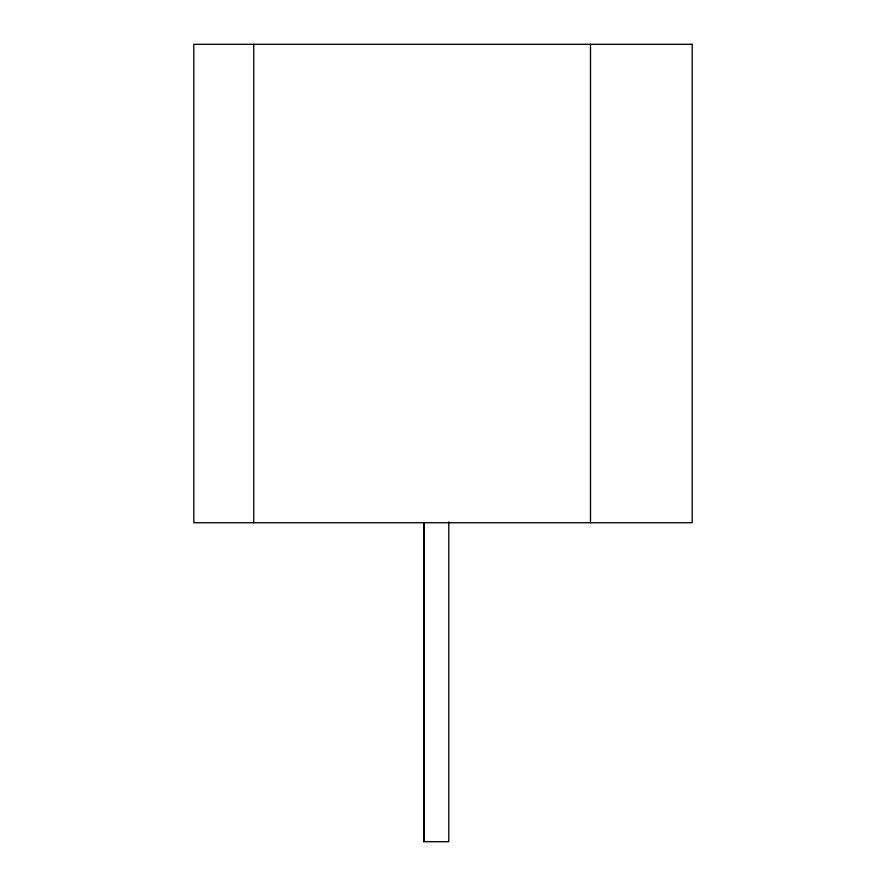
<?xml version="1.0" encoding="UTF-8"?>
<svg xmlns="http://www.w3.org/2000/svg" width="886" height="886" viewBox="0 0 886 886"><rect width="100%" height="100%" fill="white"/><g stroke="black" fill="none" stroke-linecap="round" stroke-linejoin="round"><path stroke-width="1.33" d="M423.851 522.74L423.862 841.7L423.818 522.74M423.818 841.7L448.781 841.7L448.781 521.909M590.497 44.3L590.497 522.74M253.75 44.311L253.75 522.74M692.188 44.3L193.812 44.311L193.812 522.74L692.188 522.74L692.188 44.3"/></g></svg>
